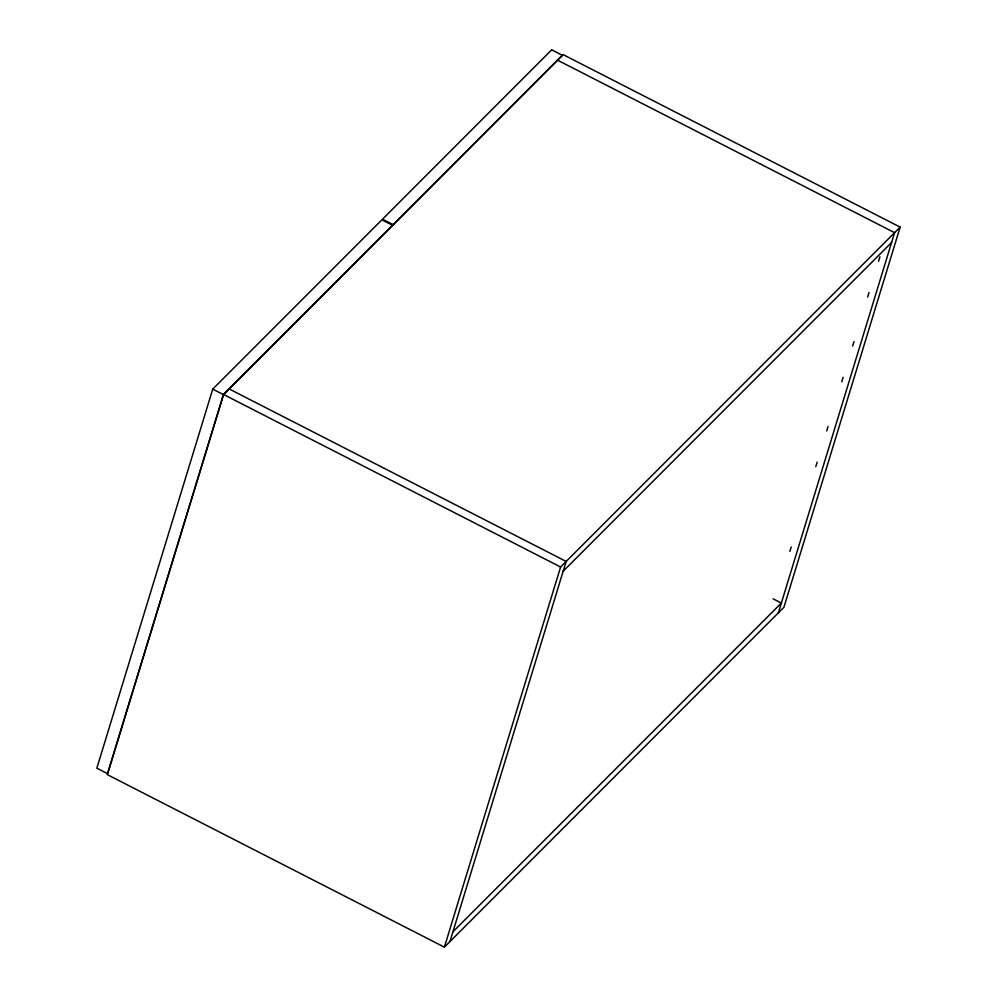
<?xml version="1.0" encoding="UTF-8"?>
<svg xmlns="http://www.w3.org/2000/svg" width="997" height="997" viewBox="0 0 997 997"><rect width="100%" height="100%" fill="white"/><g stroke="black" fill="none" stroke-linecap="round" stroke-linejoin="round"><path stroke-width="1.5" d="M212.735 389.117L96.846 768.176L107.688 773.722L223.577 394.662L392.731 225.334L381.901 219.789L212.735 389.117L223.577 394.662M223.44 394.426L107.215 774.582L444.388 947.15L783.929 607.273L900.154 227.117L562.981 54.548L223.44 394.426L560.601 567.006L900.154 227.117M444.388 947.15L560.601 567.006M449.934 941.592L566.159 561.436L228.986 388.867M789.861 551.428L791.219 546.954M815.795 466.608L817.154 462.147M826.712 430.903L828.071 426.442M841.717 381.801L843.088 377.34M852.634 346.096L854.005 341.622M867.652 296.994L869.01 292.52M878.569 261.276L879.927 256.815M778.37 612.831L894.596 232.675L557.423 60.107M563.168 571.219L891.605 242.458M452.925 931.809L781.361 603.048L773.074 598.811M551.665 49.85L382.512 219.178L393.354 224.724L562.507 55.396L551.665 49.85"/></g></svg>
